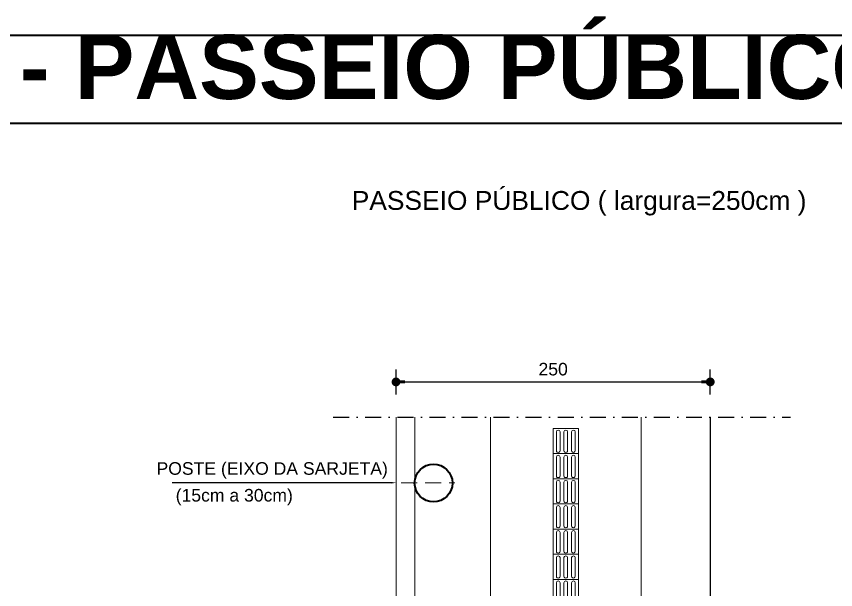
# Model space of a CAD drawing. Header units: millimetres. Extents: x 2084 to 63904, y -2368 to 2343.
# Drawn here: x 62505 to 63156, y -829 to -374 of the extents above; entities that cross this region are included whole.
import ezdxf
from ezdxf import colors
from ezdxf.entities.mleader import LeaderData, LeaderLine
from ezdxf.math import Vec2, Vec3

# ---------------------------------------------------------------- set-up
doc = ezdxf.new("R2010")
doc.units = ezdxf.units.MM
doc.header["$PDMODE"] = 2
doc.linetypes.add('DASHDOT', pattern=[25.4, 12.7, -6.35, 0, -6.35])
doc.linetypes.add('DASHED', pattern=[19.05, 12.7, -6.35])
doc.layers.get('0').update_dxf_attribs({"color": 8})
doc.layers.get('Defpoints').update_dxf_attribs({"lineweight": 0})
for name, color, linetype, lineweight in [('BLOCOS', 1, 'Continuous', 5), ('COTAS', 1, 'Continuous', 0), ('P1', 1, 'Continuous', 5), ('P4', 4, 'Continuous', 40), ('P6', 6, 'Continuous', 60), ('PASSEIO PÚBLIOO', 252, 'Continuous', 13), ('PROJEÇÃO', 252, 'DASHED', 9), ('TEXTO PADRÃO', 2, 'Continuous', 15)]:
    doc.layers.add(name, color=color, linetype=linetype, lineweight=lineweight)
doc.layers.add('LINHAS', color=3, linetype='Continuous')
doc.layers.add('TEXTO', color=2, linetype='Continuous')
doc.styles.get("Standard").update_dxf_attribs({"font": 'arial.ttf'})
doc.dimstyles.new('1-50', dxfattribs={"dimtxt": 10, "dimasz": 7, "dimexe": 10, "dimexo": 15, "dimgap": 5, "dimtad": 1, "dimdec": 0, "dimtxsty": 'Standard', "dimblk": 'DOT', "dimcen": 2.5, "dimclrd": 5, "dimclre": 5, "dimclrt": 7, "dimadec": 0, "dimazin": 0, "dimtfac": 1, "dimtdec": 0, "dimtmove": 0, "dimatfit": 3, "dimldrblk": 'DOT', "dimfxl": 10, "dimarcsym": 0})

# ---------------------------------------------------------------- blocks, each defined once
blk = doc.blocks.new('Piso tátil direcional')
for p, q in [((0, 0), (20, 0)), ((0, 0), (0, -20)), ((20, 0), (20, -20)), ((2.71, -2.52), (17.6, -2.52)), ((17.6, -5.44), (2.71, -5.44)), ((2.71, -8.54), (17.6, -8.54)), ((17.6, -11.46), (2.71, -11.46)), ((17.6, -14.56), (2.71, -14.56)), ((2.71, -17.48), (17.6, -17.48)), ((20, -20), (0, -20))]:
    blk.add_line(p, q)
for centre, start, end in [((2.71, -3.98), 90, 270), ((2.71, -3.98), 90, 270), ((17.6, -3.98), 270, 90), ((2.71, -10), 90, 270), ((2.71, -10), 90, 270), ((17.6, -10), 270, 90), ((2.71, -16.02), 90, 270), ((2.71, -16.02), 90, 270), ((17.6, -16.02), 270, 90)]:
    blk.add_arc(centre, 1.46, start, end)
blk = doc.blocks.new('DOT')
at = {"layer": 'P6', "color": 0, "linetype": 'ByBlock'}
blk.add_line((-0.5, 0), (-1, 0), dxfattribs=at)
at = {"layer": 'P6', "color": 0, "linetype": 'ByBlock', "const_width": 0.5}
blk.add_lwpolyline([(-0.25, 0, 1), (0.25, 0, 1)], format="xyb", close=True, dxfattribs=at)
blk = doc.blocks.new('*D60')
at = {"layer": 'COTAS', "color": 5, "lineweight": -2, "transparency": 16777216}
for p, q in [((62806.76, -674.34), (62806.76, -654.25)), ((63056.6, -674.34), (63056.6, -654.25)), ((62813.76, -664.25), (63049.6, -664.25))]:
    blk.add_line(p, q, dxfattribs=at)
at = {"layer": 'Defpoints', "color": 0, "transparency": 16777216}
for p in [(63056.6, -664.25), (62806.76, -689.34), (63056.6, -689.34)]:
    blk.add_point(p, dxfattribs=at)
at = {"layer": 'COTAS', "color": 5, "lineweight": -2, "transparency": 16777216, "xscale": 7, "yscale": 7, "zscale": 7, "rotation": 180}
blk.add_blockref('DOT', (62806.76, -664.25), dxfattribs=at)
at = {"layer": 'COTAS', "color": 5, "lineweight": -2, "transparency": 16777216, "xscale": 7, "yscale": 7, "zscale": 7}
blk.add_blockref('DOT', (63056.6, -664.25), dxfattribs=at)
at = {"layer": 'COTAS', "color": 7, "transparency": 16777216, "insert": (62931.68, -654.14), "char_height": 10, "attachment_point": 5}
blk.add_mtext('250', dxfattribs=at)
blk = doc.blocks.new('_DOT')
at = {"color": 0, "linetype": 'ByBlock', "lineweight": -2}
blk.add_line((-0.5, 0), (-1, 0), dxfattribs=at)
at = {"linetype": 'ByBlock', "lineweight": -2, "const_width": 0.5}
blk.add_lwpolyline([(-0.25, 0, 1), (0.25, 0, 1)], format="xyb", close=True, dxfattribs=at)

msp = doc.modelspace()

# ---------------------------------------------------------------- linework, layer by layer
at = {"linetype": 'DASHDOT'}
msp.add_line((62756.83, -692.23), (63120.5, -692.23), dxfattribs=at)
at = {"layer": 'LINHAS'}
msp.add_line((63056.6, -692.23), (63056.6, -1542.2), dxfattribs=at)
at = {"layer": 'P1'}
for p, q in [((62806.76, -692.23), (62806.76, -1542.93)), ((62821.76, -692.23), (62821.76, -856.03))]:
    msp.add_line(p, q, dxfattribs=at)
at = {"layer": 'P4'}
for p, q in [((61304.5, -388.48), (63904.5, -388.48)), ((61304.5, -458.51), (63904.5, -458.51))]:
    msp.add_line(p, q, dxfattribs=at)
msp.add_circle((62836.57, -744.62), 15, dxfattribs=at)
at = {"layer": 'PASSEIO PÚBLIOO'}
for p, q in [((62881.76, -692.23), (62881.76, -1542.93)), ((63001.76, -692.23), (63001.76, -1542.93))]:
    msp.add_line(p, q, dxfattribs=at)
at = {"layer": 'PROJEÇÃO'}
msp.add_line((62791.73, -744.51), (62853.58, -744.51), dxfattribs=at)

# ---------------------------------------------------------------- block references
at = {"layer": 'BLOCOS', "rotation": 270}
for p in [(62951.76, -701.26), (62951.76, -721.26), (62951.76, -741.26), (62951.76, -761.26), (62951.76, -781.26), (62951.76, -801.26), (62951.76, -821.26)]:
    msp.add_blockref('Piso tátil direcional', p, dxfattribs=at)

# ---------------------------------------------------------------- texts
at = {"layer": 'TEXTO', "attachment_point": 1}
for s, insert, char_height, width in [('\\pt135;PASSEIO PÚBLICO ( largura=250cm )', (62771.54, -512.46), 15, 1403.3492), ('POSTE (EIXO DA SARJETA) ', (62616.31, -728.06), 10, 935.5662), ('(15cm a 30cm) ', (62631.56, -749.35), 10, 935.5662)]:
    msp.add_mtext(s, dxfattribs=dict(at, insert=insert, char_height=char_height, width=width))
at = {"layer": 'TEXTO PADRÃO', "insert": (61898.09, -388.29), "char_height": 51, "width": 4365.0905, "attachment_point": 1}
msp.add_mtext('{\\fArial|b1|i0|c0|p34;             ANEXO III - PASSEIO PÚBLICO  }', dxfattribs=at)

# ---------------------------------------------------------------- dimensions: what is measured, and where the dimension line sits
at = {"layer": 'COTAS'}
dim = msp.add_linear_dim(base=(63056.6, -664.25), p1=(62806.76, -689.34), p2=(63056.6, -689.34), dimstyle='1-50', override={"dimblk": 'DOT', "dimldrblk": 'DOT', "dimfxl": 5}, dxfattribs=at)
dim.commit()
dim.dimension.update_dxf_attribs({"geometry": '*D60', "text_midpoint": (62931.68, -654.14)})

# ---------------------------------------------------------------- leaders
ml = msp.add_multileader_mtext('Standard', dxfattribs=at)
ml.set_content('', color=256)
ml.set_leader_properties()
ml.build(insert=Vec2(0, 0))
ctx = ml.context
ctx.base_point, ctx.plane_origin = Vec3(62624.78, -744.4), Vec3(62806.94, -744.4)
ctx.text_align_type = 2
notes = []
notes.append((ctx, [(0, (1, 1, 0), (62636.78, -744.4), (-1, 0), 8, [(0, [(62806.94, -744.4)], 0, [])])]))
ctx.mtext.insert, ctx.mtext.alignment, ctx.mtext.flow_direction = Vec3(62626.78, -742.4), 3, 5
for ctx, leaders in notes:
    for number, flags, end, landing, length, lines in leaders:
        leader = LeaderData()
        leader.index, (leader.has_last_leader_line, leader.has_dogleg_vector, leader.attachment_direction) = number, flags
        leader.last_leader_point, leader.dogleg_vector, leader.dogleg_length = Vec3(end), Vec3(landing), length
        for number, points, colour, breaks in lines:
            line = LeaderLine()
            line.index, line.vertices, line.color, line.breaks = number, Vec3.list(points), colors.encode_raw_color(colour), breaks
            leader.lines.append(line)
        ctx.leaders.append(leader)

doc.saveas('drawing.dxf')
